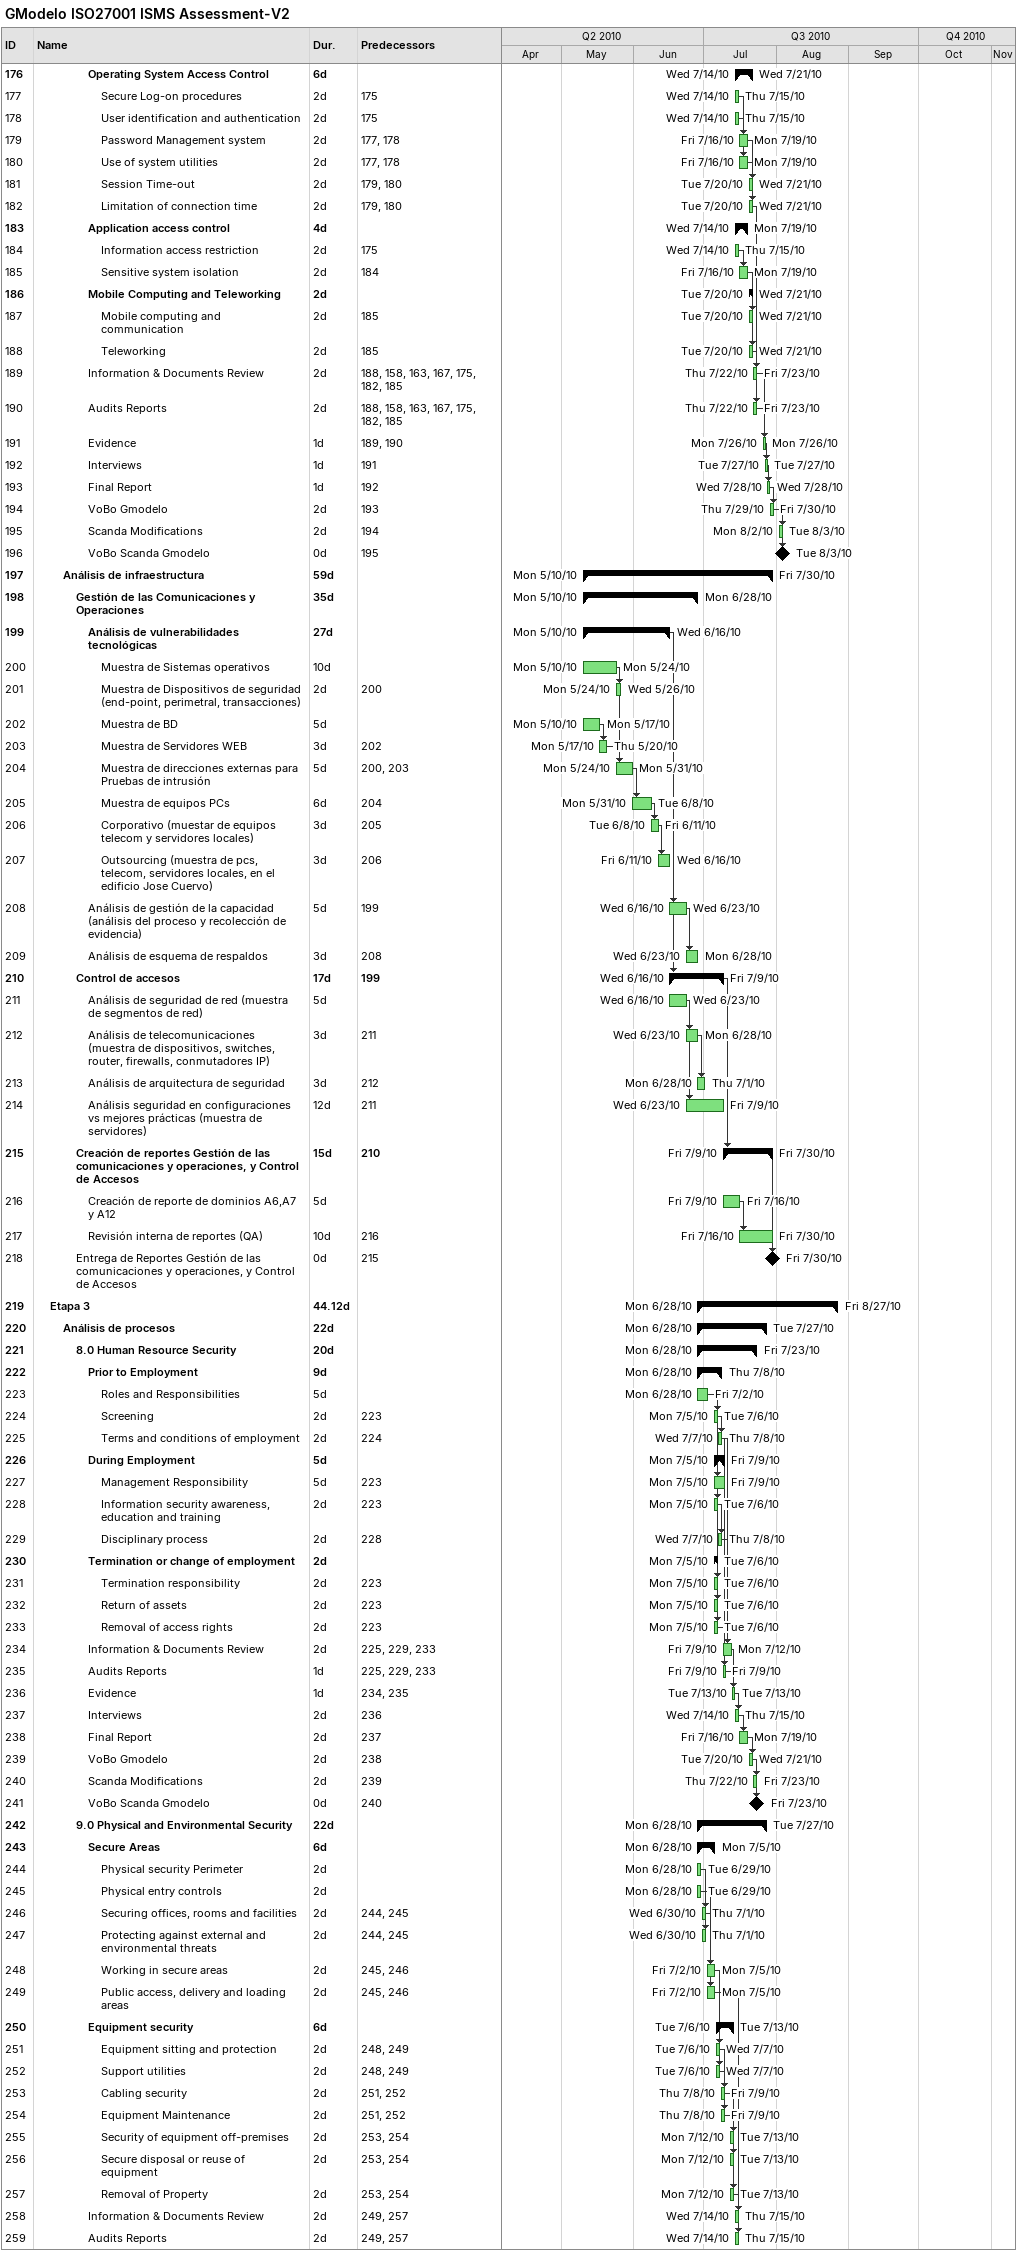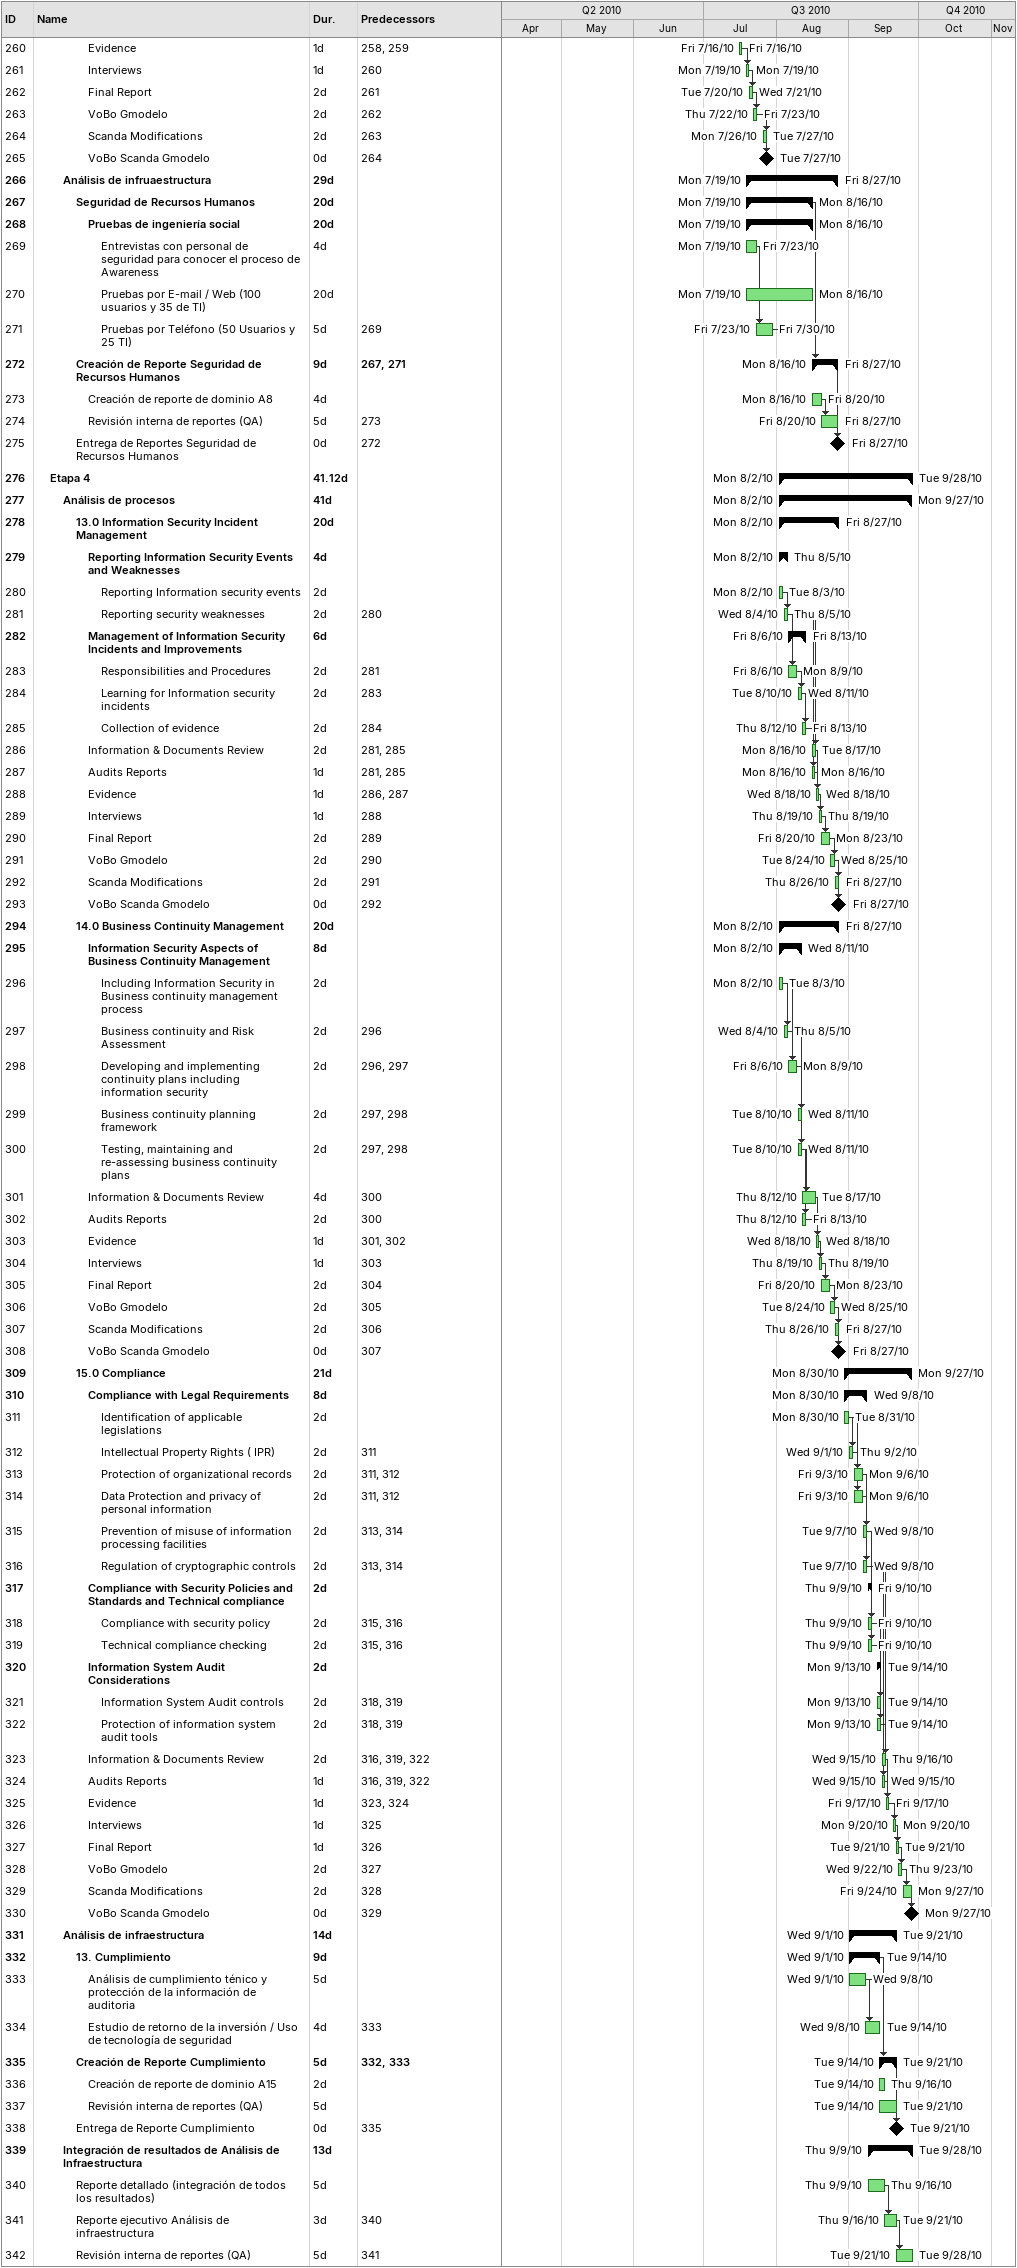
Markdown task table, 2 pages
GModelo ISO27001 ISMS Assessment-V2

| ID | Level | Task | Duration | Start | Finish | Predecessors |
|---|---|---|---|---|---|---|
| 176 | 5 | **Operating System Access Control** | 6d | 2010-07-14 | 2010-07-21 |  |
| 177 | 6 | Secure Log-on procedures | 2d | 2010-07-14 | 2010-07-15 | 175 |
| 178 | 6 | User identification and authentication | 2d | 2010-07-14 | 2010-07-15 | 175 |
| 179 | 6 | Password Management system | 2d | 2010-07-16 | 2010-07-19 | 177, 178 |
| 180 | 6 | Use of system utilities | 2d | 2010-07-16 | 2010-07-19 | 177, 178 |
| 181 | 6 | Session Time-out | 2d | 2010-07-20 | 2010-07-21 | 179, 180 |
| 182 | 6 | Limitation of connection time | 2d | 2010-07-20 | 2010-07-21 | 179, 180 |
| 183 | 5 | **Application access control** | 4d | 2010-07-14 | 2010-07-19 |  |
| 184 | 6 | Information access restriction | 2d | 2010-07-14 | 2010-07-15 | 175 |
| 185 | 6 | Sensitive system isolation | 2d | 2010-07-16 | 2010-07-19 | 184 |
| 186 | 5 | **Mobile Computing and Teleworking** | 2d | 2010-07-20 | 2010-07-21 |  |
| 187 | 6 | Mobile computing and communication | 2d | 2010-07-20 | 2010-07-21 | 185 |
| 188 | 6 | Teleworking | 2d | 2010-07-20 | 2010-07-21 | 185 |
| 189 | 5 | Information & Documents Review | 2d | 2010-07-22 | 2010-07-23 | 188, 158, 163, 167, 175, 182, 185 |
| 190 | 5 | Audits Reports | 2d | 2010-07-22 | 2010-07-23 | 188, 158, 163, 167, 175, 182, 185 |
| 191 | 5 | Evidence | 1d | 2010-07-26 | 2010-07-26 | 189, 190 |
| 192 | 5 | Interviews | 1d | 2010-07-27 | 2010-07-27 | 191 |
| 193 | 5 | Final Report | 1d | 2010-07-28 | 2010-07-28 | 192 |
| 194 | 5 | VoBo Gmodelo | 2d | 2010-07-29 | 2010-07-30 | 193 |
| 195 | 5 | Scanda Modifications | 2d | 2010-08-02 | 2010-08-03 | 194 |
| 196 | 5 | VoBo Scanda Gmodelo | 0d | 2010-08-03 | 2010-08-03 | 195 |
| 197 | 3 | **Análisis de infraestructura** | 59d | 2010-05-10 | 2010-07-30 |  |
| 198 | 4 | **Gestión de las Comunicaciones y Operaciones** | 35d | 2010-05-10 | 2010-06-28 |  |
| 199 | 5 | **Análisis de vulnerabilidades tecnológicas** | 27d | 2010-05-10 | 2010-06-16 |  |
| 200 | 6 | Muestra de Sistemas operativos | 10d | 2010-05-10 | 2010-05-24 |  |
| 201 | 6 | Muestra de Dispositivos de seguridad (end-point, perimetral, transacciones) | 2d | 2010-05-24 | 2010-05-26 | 200 |
| 202 | 6 | Muestra de BD | 5d | 2010-05-10 | 2010-05-17 |  |
| 203 | 6 | Muestra de Servidores WEB | 3d | 2010-05-17 | 2010-05-20 | 202 |
| 204 | 6 | Muestra de direcciones externas para Pruebas de intrusión | 5d | 2010-05-24 | 2010-05-31 | 200, 203 |
| 205 | 6 | Muestra de equipos PCs | 6d | 2010-05-31 | 2010-06-08 | 204 |
| 206 | 6 | Corporativo (muestar de equipos telecom y servidores locales) | 3d | 2010-06-08 | 2010-06-11 | 205 |
| 207 | 6 | Outsourcing (muestra de pcs, telecom, servidores locales, en el edificio Jose Cuervo) | 3d | 2010-06-11 | 2010-06-16 | 206 |
| 208 | 5 | Análisis de gestión de la capacidad (análisis del proceso y recolección de evidencia) | 5d | 2010-06-16 | 2010-06-23 | 199 |
| 209 | 5 | Análisis de esquema de respaldos | 3d | 2010-06-23 | 2010-06-28 | 208 |
| 210 | 4 | **Control de accesos** | 17d | 2010-06-16 | 2010-07-09 | 199 |
| 211 | 5 | Análisis de seguridad de red (muestra de segmentos de red) | 5d | 2010-06-16 | 2010-06-23 |  |
| 212 | 5 | Análisis de telecomunicaciones (muestra de dispositivos, switches, router, firewalls, conmutadores IP) | 3d | 2010-06-23 | 2010-06-28 | 211 |
| 213 | 5 | Análisis de arquitectura de seguridad | 3d | 2010-06-28 | 2010-07-01 | 212 |
| 214 | 5 | Análisis seguridad en configuraciones vs mejores prácticas (muestra de servidores) | 12d | 2010-06-23 | 2010-07-09 | 211 |
| 215 | 4 | **Creación de reportes Gestión de las comunicaciones y operaciones, y Control de Accesos** | 15d | 2010-07-09 | 2010-07-30 | 210 |
| 216 | 5 | Creación de reporte de dominios A6,A7 y A12 | 5d | 2010-07-09 | 2010-07-16 |  |
| 217 | 5 | Revisión interna de reportes (QA) | 10d | 2010-07-16 | 2010-07-30 | 216 |
| 218 | 4 | Entrega de Reportes Gestión de las comunicaciones y operaciones, y Control de Accesos | 0d | 2010-07-30 | 2010-07-30 | 215 |
| 219 | 2 | **Etapa 3** | 44.12d | 2010-06-28 | 2010-08-27 |  |
| 220 | 3 | **Análisis de procesos** | 22d | 2010-06-28 | 2010-07-27 |  |
| 221 | 4 | **8.0 Human Resource Security** | 20d | 2010-06-28 | 2010-07-23 |  |
| 222 | 5 | **Prior to Employment** | 9d | 2010-06-28 | 2010-07-08 |  |
| 223 | 6 | Roles and Responsibilities | 5d | 2010-06-28 | 2010-07-02 |  |
| 224 | 6 | Screening | 2d | 2010-07-05 | 2010-07-06 | 223 |
| 225 | 6 | Terms and conditions of employment | 2d | 2010-07-07 | 2010-07-08 | 224 |
| 226 | 5 | **During Employment** | 5d | 2010-07-05 | 2010-07-09 |  |
| 227 | 6 | Management Responsibility | 5d | 2010-07-05 | 2010-07-09 | 223 |
| 228 | 6 | Information security awareness, education and training | 2d | 2010-07-05 | 2010-07-06 | 223 |
| 229 | 6 | Disciplinary process | 2d | 2010-07-07 | 2010-07-08 | 228 |
| 230 | 5 | **Termination or change of employment** | 2d | 2010-07-05 | 2010-07-06 |  |
| 231 | 6 | Termination responsibility | 2d | 2010-07-05 | 2010-07-06 | 223 |
| 232 | 6 | Return of assets | 2d | 2010-07-05 | 2010-07-06 | 223 |
| 233 | 6 | Removal of access rights | 2d | 2010-07-05 | 2010-07-06 | 223 |
| 234 | 5 | Information & Documents Review | 2d | 2010-07-09 | 2010-07-12 | 225, 229, 233 |
| 235 | 5 | Audits Reports | 1d | 2010-07-09 | 2010-07-09 | 225, 229, 233 |
| 236 | 5 | Evidence | 1d | 2010-07-13 | 2010-07-13 | 234, 235 |
| 237 | 5 | Interviews | 2d | 2010-07-14 | 2010-07-15 | 236 |
| 238 | 5 | Final Report | 2d | 2010-07-16 | 2010-07-19 | 237 |
| 239 | 5 | VoBo Gmodelo | 2d | 2010-07-20 | 2010-07-21 | 238 |
| 240 | 5 | Scanda Modifications | 2d | 2010-07-22 | 2010-07-23 | 239 |
| 241 | 5 | VoBo Scanda Gmodelo | 0d | 2010-07-23 | 2010-07-23 | 240 |
| 242 | 4 | **9.0 Physical and Environmental Security** | 22d | 2010-06-28 | 2010-07-27 |  |
| 243 | 5 | **Secure Areas** | 6d | 2010-06-28 | 2010-07-05 |  |
| 244 | 6 | Physical security Perimeter | 2d | 2010-06-28 | 2010-06-29 |  |
| 245 | 6 | Physical entry controls | 2d | 2010-06-28 | 2010-06-29 |  |
| 246 | 6 | Securing offices, rooms and facilities | 2d | 2010-06-30 | 2010-07-01 | 244, 245 |
| 247 | 6 | Protecting against external and environmental threats | 2d | 2010-06-30 | 2010-07-01 | 244, 245 |
| 248 | 6 | Working in secure areas | 2d | 2010-07-02 | 2010-07-05 | 245, 246 |
| 249 | 6 | Public access, delivery and loading areas | 2d | 2010-07-02 | 2010-07-05 | 245, 246 |
| 250 | 5 | **Equipment security** | 6d | 2010-07-06 | 2010-07-13 |  |
| 251 | 6 | Equipment sitting and protection | 2d | 2010-07-06 | 2010-07-07 | 248, 249 |
| 252 | 6 | Support utilities | 2d | 2010-07-06 | 2010-07-07 | 248, 249 |
| 253 | 6 | Cabling security | 2d | 2010-07-08 | 2010-07-09 | 251, 252 |
| 254 | 6 | Equipment Maintenance | 2d | 2010-07-08 | 2010-07-09 | 251, 252 |
| 255 | 6 | Security of equipment off-premises | 2d | 2010-07-12 | 2010-07-13 | 253, 254 |
| 256 | 6 | Secure disposal or reuse of equipment | 2d | 2010-07-12 | 2010-07-13 | 253, 254 |
| 257 | 6 | Removal of Property | 2d | 2010-07-12 | 2010-07-13 | 253, 254 |
| 258 | 5 | Information & Documents Review | 2d | 2010-07-14 | 2010-07-15 | 249, 257 |
| 259 | 5 | Audits Reports | 2d | 2010-07-14 | 2010-07-15 | 249, 257 |
| 260 | 5 | Evidence | 1d | 2010-07-16 | 2010-07-16 | 258, 259 |
| 261 | 5 | Interviews | 1d | 2010-07-19 | 2010-07-19 | 260 |
| 262 | 5 | Final Report | 2d | 2010-07-20 | 2010-07-21 | 261 |
| 263 | 5 | VoBo Gmodelo | 2d | 2010-07-22 | 2010-07-23 | 262 |
| 264 | 5 | Scanda Modifications | 2d | 2010-07-26 | 2010-07-27 | 263 |
| 265 | 5 | VoBo Scanda Gmodelo | 0d | 2010-07-27 | 2010-07-27 | 264 |
| 266 | 3 | **Análisis de infruaestructura** | 29d | 2010-07-19 | 2010-08-27 |  |
| 267 | 4 | **Seguridad de Recursos Humanos** | 20d | 2010-07-19 | 2010-08-16 |  |
| 268 | 5 | **Pruebas de ingeniería social** | 20d | 2010-07-19 | 2010-08-16 |  |
| 269 | 6 | Entrevistas con personal de seguridad para conocer el proceso de Awareness | 4d | 2010-07-19 | 2010-07-23 |  |
| 270 | 6 | Pruebas por E-mail / Web (100 usuarios y 35 de TI) | 20d | 2010-07-19 | 2010-08-16 |  |
| 271 | 6 | Pruebas por Teléfono (50 Usuarios y 25 TI) | 5d | 2010-07-23 | 2010-07-30 | 269 |
| 272 | 4 | **Creación de Reporte Seguridad de Recursos Humanos** | 9d | 2010-08-16 | 2010-08-27 | 267, 271 |
| 273 | 5 | Creación de reporte de dominio A8 | 4d | 2010-08-16 | 2010-08-20 |  |
| 274 | 5 | Revisión interna de reportes (QA) | 5d | 2010-08-20 | 2010-08-27 | 273 |
| 275 | 4 | Entrega de Reportes Seguridad de Recursos Humanos | 0d | 2010-08-27 | 2010-08-27 | 272 |
| 276 | 2 | **Etapa 4** | 41.12d | 2010-08-02 | 2010-09-28 |  |
| 277 | 3 | **Análisis de procesos** | 41d | 2010-08-02 | 2010-09-27 |  |
| 278 | 4 | **13.0 Information Security Incident Management** | 20d | 2010-08-02 | 2010-08-27 |  |
| 279 | 5 | **Reporting Information Security Events and Weaknesses** | 4d | 2010-08-02 | 2010-08-05 |  |
| 280 | 6 | Reporting Information security events | 2d | 2010-08-02 | 2010-08-03 |  |
| 281 | 6 | Reporting security weaknesses | 2d | 2010-08-04 | 2010-08-05 | 280 |
| 282 | 5 | **Management of Information Security Incidents and Improvements** | 6d | 2010-08-06 | 2010-08-13 |  |
| 283 | 6 | Responsibilities and Procedures | 2d | 2010-08-06 | 2010-08-09 | 281 |
| 284 | 6 | Learning for Information security incidents | 2d | 2010-08-10 | 2010-08-11 | 283 |
| 285 | 6 | Collection of evidence | 2d | 2010-08-12 | 2010-08-13 | 284 |
| 286 | 5 | Information & Documents Review | 2d | 2010-08-16 | 2010-08-17 | 281, 285 |
| 287 | 5 | Audits Reports | 1d | 2010-08-16 | 2010-08-16 | 281, 285 |
| 288 | 5 | Evidence | 1d | 2010-08-18 | 2010-08-18 | 286, 287 |
| 289 | 5 | Interviews | 1d | 2010-08-19 | 2010-08-19 | 288 |
| 290 | 5 | Final Report | 2d | 2010-08-20 | 2010-08-23 | 289 |
| 291 | 5 | VoBo Gmodelo | 2d | 2010-08-24 | 2010-08-25 | 290 |
| 292 | 5 | Scanda Modifications | 2d | 2010-08-26 | 2010-08-27 | 291 |
| 293 | 5 | VoBo Scanda Gmodelo | 0d | 2010-08-27 | 2010-08-27 | 292 |
| 294 | 4 | **14.0 Business Continuity Management** | 20d | 2010-08-02 | 2010-08-27 |  |
| 295 | 5 | **Information Security Aspects of Business Continuity Management** | 8d | 2010-08-02 | 2010-08-11 |  |
| 296 | 6 | Including Information Security in Business continuity management process | 2d | 2010-08-02 | 2010-08-03 |  |
| 297 | 6 | Business continuity and Risk Assessment | 2d | 2010-08-04 | 2010-08-05 | 296 |
| 298 | 6 | Developing and implementing continuity plans including information security | 2d | 2010-08-06 | 2010-08-09 | 296, 297 |
| 299 | 6 | Business continuity planning framework | 2d | 2010-08-10 | 2010-08-11 | 297, 298 |
| 300 | 6 | Testing, maintaining and re-assessing business continuity plans | 2d | 2010-08-10 | 2010-08-11 | 297, 298 |
| 301 | 5 | Information & Documents Review | 4d | 2010-08-12 | 2010-08-17 | 300 |
| 302 | 5 | Audits Reports | 2d | 2010-08-12 | 2010-08-13 | 300 |
| 303 | 5 | Evidence | 1d | 2010-08-18 | 2010-08-18 | 301, 302 |
| 304 | 5 | Interviews | 1d | 2010-08-19 | 2010-08-19 | 303 |
| 305 | 5 | Final Report | 2d | 2010-08-20 | 2010-08-23 | 304 |
| 306 | 5 | VoBo Gmodelo | 2d | 2010-08-24 | 2010-08-25 | 305 |
| 307 | 5 | Scanda Modifications | 2d | 2010-08-26 | 2010-08-27 | 306 |
| 308 | 5 | VoBo Scanda Gmodelo | 0d | 2010-08-27 | 2010-08-27 | 307 |
| 309 | 4 | **15.0 Compliance** | 21d | 2010-08-30 | 2010-09-27 |  |
| 310 | 5 | **Compliance with Legal Requirements** | 8d | 2010-08-30 | 2010-09-08 |  |
| 311 | 6 | Identification of applicable legislations | 2d | 2010-08-30 | 2010-08-31 |  |
| 312 | 6 | Intellectual Property Rights ( IPR) | 2d | 2010-09-01 | 2010-09-02 | 311 |
| 313 | 6 | Protection of organizational records | 2d | 2010-09-03 | 2010-09-06 | 311, 312 |
| 314 | 6 | Data Protection and privacy of personal information | 2d | 2010-09-03 | 2010-09-06 | 311, 312 |
| 315 | 6 | Prevention of misuse of information processing facilities | 2d | 2010-09-07 | 2010-09-08 | 313, 314 |
| 316 | 6 | Regulation of cryptographic controls | 2d | 2010-09-07 | 2010-09-08 | 313, 314 |
| 317 | 5 | **Compliance with Security Policies and Standards and Technical compliance** | 2d | 2010-09-09 | 2010-09-10 |  |
| 318 | 6 | Compliance with security policy | 2d | 2010-09-09 | 2010-09-10 | 315, 316 |
| 319 | 6 | Technical compliance checking | 2d | 2010-09-09 | 2010-09-10 | 315, 316 |
| 320 | 5 | **Information System Audit Considerations** | 2d | 2010-09-13 | 2010-09-14 |  |
| 321 | 6 | Information System Audit controls | 2d | 2010-09-13 | 2010-09-14 | 318, 319 |
| 322 | 6 | Protection of information system audit tools | 2d | 2010-09-13 | 2010-09-14 | 318, 319 |
| 323 | 5 | Information & Documents Review | 2d | 2010-09-15 | 2010-09-16 | 316, 319, 322 |
| 324 | 5 | Audits Reports | 1d | 2010-09-15 | 2010-09-15 | 316, 319, 322 |
| 325 | 5 | Evidence | 1d | 2010-09-17 | 2010-09-17 | 323, 324 |
| 326 | 5 | Interviews | 1d | 2010-09-20 | 2010-09-20 | 325 |
| 327 | 5 | Final Report | 1d | 2010-09-21 | 2010-09-21 | 326 |
| 328 | 5 | VoBo Gmodelo | 2d | 2010-09-22 | 2010-09-23 | 327 |
| 329 | 5 | Scanda Modifications | 2d | 2010-09-24 | 2010-09-27 | 328 |
| 330 | 5 | VoBo Scanda Gmodelo | 0d | 2010-09-27 | 2010-09-27 | 329 |
| 331 | 3 | **Análisis de infraestructura** | 14d | 2010-09-01 | 2010-09-21 |  |
| 332 | 4 | **13. Cumplimiento** | 9d | 2010-09-01 | 2010-09-14 |  |
| 333 | 5 | Análisis de cumplimiento ténico y protección de la información de auditoria | 5d | 2010-09-01 | 2010-09-08 |  |
| 334 | 5 | Estudio de retorno de la inversión / Uso de tecnología de seguridad | 4d | 2010-09-08 | 2010-09-14 | 333 |
| 335 | 4 | **Creación de Reporte Cumplimiento** | 5d | 2010-09-14 | 2010-09-21 | 332, 333 |
| 336 | 5 | Creación de reporte de dominio A15 | 2d | 2010-09-14 | 2010-09-16 |  |
| 337 | 5 | Revisión interna de reportes (QA) | 5d | 2010-09-14 | 2010-09-21 |  |
| 338 | 4 | Entrega de Reporte Cumplimiento | 0d | 2010-09-21 | 2010-09-21 | 335 |
| 339 | 3 | **Integración de resultados de Análisis de Infraestructura** | 13d | 2010-09-09 | 2010-09-28 |  |
| 340 | 4 | Reporte detallado (integración de todos los resultados) | 5d | 2010-09-09 | 2010-09-16 |  |
| 341 | 4 | Reporte ejecutivo Análisis de infraestructura | 3d | 2010-09-16 | 2010-09-21 | 340 |
| 342 | 4 | Revisión interna de reportes (QA) | 5d | 2010-09-21 | 2010-09-28 | 341 |
